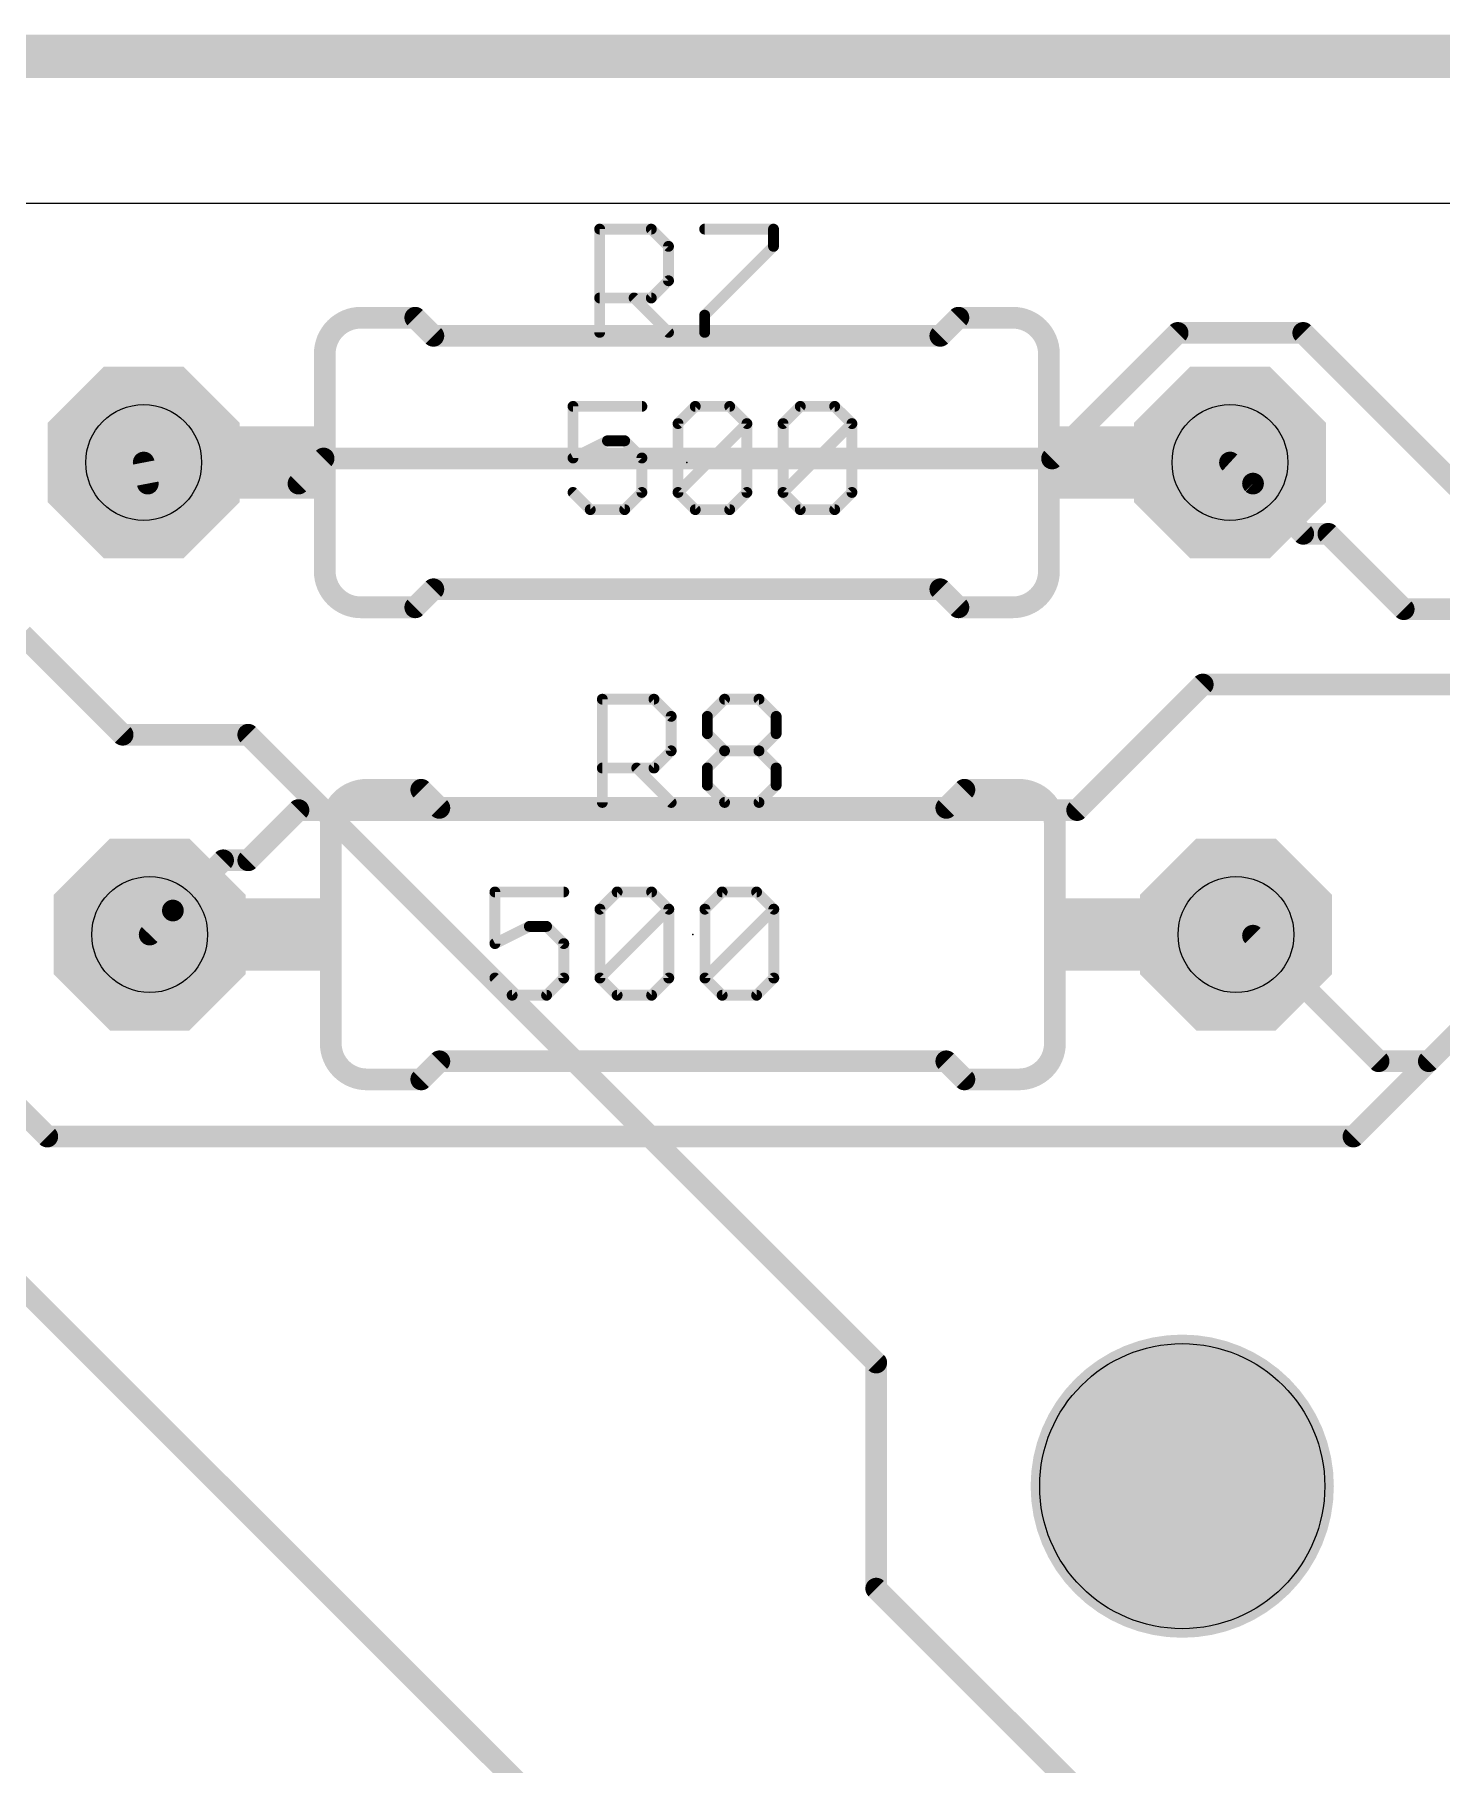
# Model space of a CAD drawing. Extents: x -2 to 96.5, y -1.1 to 19.2.
# Drawn here: x 12.95 to 22.82, y 7.05 to 19.18 of the extents above; entities that cross this region are included whole.
import ezdxf

# ---------------------------------------------------------------- set-up
doc = ezdxf.new("R2010")
doc.units = 0
for name, color, linetype in [('1', 14, 'CONTINUOUS'), ('16', 174, 'CONTINUOUS'), ('17', 94, 'CONTINUOUS'), ('20', 178, 'CONTINUOUS'), ('21', 251, 'CONTINUOUS'), ('23', 178, 'CONTINUOUS'), ('25', 251, 'CONTINUOUS'), ('29', 251, 'CONTINUOUS'), ('30', 251, 'CONTINUOUS'), ('44', 251, 'CONTINUOUS'), ('51', 251, 'CONTINUOUS')]:
    doc.layers.add(name, color=color, linetype=linetype)

# ---------------------------------------------------------------- blocks, each defined once
blk = doc.blocks.new('RECT')
blk.add_solid([(-0.5, -0.5), (0.5, -0.5), (-0.5, 0.5), (0.5, 0.5)])
blk = doc.blocks.new('OCTAGONP')
at = {"const_width": 0.5}
blk.add_lwpolyline([(-0.25, -0.1036), (-0.25, 0.1036), (-0.1036, 0.25), (0.1036, 0.25), (0.25, 0.1036), (0.25, -0.1036), (0.1036, -0.25), (-0.1036, -0.25), (-0.25, -0.1036), (-0.25, 0.1036)], dxfattribs=at)

msp = doc.modelspace()

# ---------------------------------------------------------------- linework, layer by layer
at = {"layer": '1'}
for points, const_width in [([(-1, 19.032), (96, 19.032)], 0.3048), ([(20.9678, 17.0914), (20.0868, 16.2104)], 0.1524), ([(21.8488, 17.0914), (20.9678, 17.0914)], 0.1524), ([(23.0822, 15.858), (21.8488, 17.0914)], 0.1524), ([(14.977, 16.2104), (14.8008, 16.0342)], 0.1524), ([(20.0868, 16.2104), (14.977, 16.2104)], 0.1524), ([(13.7436, 16.0342), (13.715, 16.182)], 0.1524), ([(21.4964, 16.0342), (21.335, 16.182)], 0.1524), ([(14.8008, 16.0342), (13.7436, 16.0342)], 0.1524), ([(21.8488, 15.6818), (21.4964, 16.0342)], 0.1524), ([(22.025, 15.6818), (21.8488, 15.6818)], 0.1524), ([(22.5536, 15.1532), (22.025, 15.6818)], 0.1524), ([(23.4346, 15.1532), (22.5536, 15.1532)], 0.1524), ([(13.5674, 14.2722), (12.8626, 14.977)], 0.1524), ([(14.4484, 14.2722), (13.5674, 14.2722)], 0.1524), ([(18.8534, 9.8672), (14.4484, 14.2722)], 0.1524), ([(21.4964, 12.8626), (21.377, 12.87)], 0.1524), ([(22.3774, 11.9816), (21.4964, 12.8626)], 0.1524), ([(23.6108, 12.8626), (22.7298, 11.9816)], 0.1524), ([(22.3774, 0.881), (10.7482, 12.5102)], 0.1524), ([(22.7298, 11.9816), (22.3774, 11.9816)], 0.1524), ([(18.8534, 8.2814), (18.8534, 9.8672)], 0.1524), ([(21.144, 5.9908), (18.8534, 8.2814)], 0.1524)]:
    msp.add_lwpolyline(points, dxfattribs=dict(at, const_width=const_width))
at = {"layer": '1', "const_width": 0.0762}
for points in [[(20.9678, 17.1295, 1), (20.9678, 17.0533)], [(20.9947, 17.0645, 1), (20.9409, 17.1183)], [(21.8757, 17.1183, 1), (21.8219, 17.0645)], [(21.8488, 17.0533, 1), (21.8488, 17.1295)], [(14.977, 16.2485, 1), (14.977, 16.1723)], [(15.0039, 16.1835, 1), (14.9501, 16.2373)], [(20.0599, 16.2373, 1), (20.1137, 16.1835)], [(20.0868, 16.1723, 1), (20.0868, 16.2485)], [(13.7524, 16.1892, 1), (13.6776, 16.1748)], [(21.3607, 16.2101, 1), (21.3093, 16.1539)], [(13.7436, 16.0723, 1), (13.7436, 15.9961)], [(13.7062, 16.027, 1), (13.781, 16.0414)], [(14.7739, 16.0611, 1), (14.8277, 16.0073)], [(14.8008, 15.9961, 1), (14.8008, 16.0723)], [(21.5233, 16.0611, 1), (21.4695, 16.0073)], [(21.4707, 16.0061, 1), (21.5221, 16.0623)], [(21.8488, 15.7199, 1), (21.8488, 15.6437)], [(21.8219, 15.6549, 1), (21.8757, 15.7087)], [(22.0519, 15.7087, 1), (21.9981, 15.6549)], [(22.025, 15.6437, 1), (22.025, 15.7199)], [(22.5536, 15.1913, 1), (22.5536, 15.1151)], [(22.5267, 15.1263, 1), (22.5805, 15.1801)], [(13.5674, 14.3103, 1), (13.5674, 14.2341)], [(13.5405, 14.2453, 1), (13.5943, 14.2991)], [(14.4753, 14.2991, 1), (14.4215, 14.2453)], [(14.4484, 14.2341, 1), (14.4484, 14.3103)], [(21.3794, 12.908, 1), (21.3746, 12.832)], [(21.5233, 12.8895, 1), (21.4695, 12.8357)], [(21.494, 12.8246, 1), (21.4988, 12.9006)], [(22.3774, 12.0197, 1), (22.3774, 11.9435)], [(22.3505, 11.9547, 1), (22.4043, 12.0085)], [(22.7029, 12.0085, 1), (22.7567, 11.9547)], [(22.7298, 11.9435, 1), (22.7298, 12.0197)], [(18.8915, 9.8672, 1), (18.8153, 9.8672)], [(18.8265, 9.8403, 1), (18.8803, 9.8941)], [(18.8153, 8.2814, 1), (18.8915, 8.2814)], [(18.8803, 8.3083, 1), (18.8265, 8.2545)]]:
    msp.add_lwpolyline(points, format="xyb", dxfattribs=at)
at = {"layer": '16'}
for points, const_width in [([(-1, 19.032), (96, 19.032)], 0.3048), ([(21.144, 14.6246), (20.263, 13.7436)], 0.1524), ([(22.906, 14.6246), (21.144, 14.6246)], 0.1524), ([(14.8008, 13.7436), (14.4484, 13.3912)], 0.1524), ([(20.263, 13.7436), (14.8008, 13.7436)], 0.1524), ([(14.2722, 13.3912), (13.9198, 13.0388)], 0.1524), ([(14.4484, 13.3912), (14.2722, 13.3912)], 0.1524), ([(13.9198, 13.0388), (13.757, 12.87)], 0.1524), ([(23.6108, 12.8626), (22.2012, 11.453)], 0.1524), ([(13.0388, 11.453), (12.334, 12.1578)], 0.1524), ([(22.2012, 11.453), (13.0388, 11.453)], 0.1524)]:
    msp.add_lwpolyline(points, dxfattribs=dict(at, const_width=const_width))
at = {"layer": '16', "const_width": 0.0762}
for points in [[(21.144, 14.6627, 1), (21.144, 14.5865)], [(21.1709, 14.5977, 1), (21.1171, 14.6515)], [(14.8008, 13.7817, 1), (14.8008, 13.7055)], [(14.8277, 13.7167, 1), (14.7739, 13.7705)], [(20.2361, 13.7705, 1), (20.2899, 13.7167)], [(20.263, 13.7055, 1), (20.263, 13.7817)], [(14.2722, 13.4293, 1), (14.2722, 13.3531)], [(14.2991, 13.3643, 1), (14.2453, 13.4181)], [(14.4215, 13.4181, 1), (14.4753, 13.3643)], [(14.4484, 13.3531, 1), (14.4484, 13.4293)], [(13.9472, 13.0124, 1), (13.8924, 13.0652)], [(13.8929, 13.0657, 1), (13.9467, 13.0119)], [(13.7296, 12.8964, 1), (13.7844, 12.8436)], [(13.0388, 11.4911, 1), (13.0388, 11.4149)], [(13.0119, 11.4261, 1), (13.0657, 11.4799)], [(22.1743, 11.4799, 1), (22.2281, 11.4261)], [(22.2012, 11.4149, 1), (22.2012, 11.4911)]]:
    msp.add_lwpolyline(points, format="xyb", dxfattribs=at)
at = {"layer": '20'}
msp.add_line((93, 18), (2, 18), dxfattribs=at)
msp.add_circle((21, 9), 1, dxfattribs=at)
at = {"layer": '21'}
for points, const_width in [([(15.239, 17.198, 0.4142), (14.985, 16.944)], 0.1524), ([(15.239, 17.2361, 1), (15.239, 17.1599)], 0.0762), ([(15.239, 17.1599, 1), (15.239, 17.2361)], 0.0762), ([(15.6469, 17.2249, 1), (15.5931, 17.1711)], 0.0762), ([(15.62, 17.1599, 1), (15.62, 17.2361)], 0.0762), ([(19.43, 17.2361, 1), (19.43, 17.1599)], 0.0762), ([(19.4569, 17.1711, 1), (19.4031, 17.2249)], 0.0762), ([(20.065, 16.944, 0.4142), (19.811, 17.198)], 0.1524), ([(19.811, 17.2361, 1), (19.811, 17.1599)], 0.0762), ([(19.811, 17.1599, 1), (19.811, 17.2361)], 0.0762), ([(15.747, 17.1091, 1), (15.747, 17.0329)], 0.0762), ([(15.7201, 17.0441, 1), (15.7739, 17.0979)], 0.0762), ([(19.2761, 17.0979, 1), (19.3299, 17.0441)], 0.0762), ([(19.303, 17.0329, 1), (19.303, 17.1091)], 0.0762), ([(15.0231, 16.944, 1), (14.9469, 16.944)], 0.0762), ([(20.1031, 16.944, 1), (20.0269, 16.944)], 0.0762), ([(14.9469, 16.944, 1), (15.0231, 16.944)], 0.0762), ([(20.0269, 16.944, 1), (20.1031, 16.944)], 0.0762), ([(14.985, 15.42, 0.4142), (15.239, 15.166)], 0.1524), ([(15.0231, 15.42, 1), (14.9469, 15.42)], 0.0762), ([(14.9469, 15.42, 1), (15.0231, 15.42)], 0.0762), ([(19.811, 15.166, 0.4142), (20.065, 15.42)], 0.1524), ([(20.1031, 15.42, 1), (20.0269, 15.42)], 0.0762), ([(20.0269, 15.42, 1), (20.1031, 15.42)], 0.0762), ([(15.747, 15.3311, 1), (15.747, 15.2549)], 0.0762), ([(15.7739, 15.2661, 1), (15.7201, 15.3199)], 0.0762), ([(19.3299, 15.3199, 1), (19.2761, 15.2661)], 0.0762), ([(19.303, 15.2549, 1), (19.303, 15.3311)], 0.0762), ([(15.239, 15.2041, 1), (15.239, 15.1279)], 0.0762), ([(15.239, 15.1279, 1), (15.239, 15.2041)], 0.0762), ([(15.5931, 15.1929, 1), (15.6469, 15.1391)], 0.0762), ([(15.62, 15.1279, 1), (15.62, 15.2041)], 0.0762), ([(19.43, 15.2041, 1), (19.43, 15.1279)], 0.0762), ([(19.4031, 15.1391, 1), (19.4569, 15.1929)], 0.0762), ([(19.811, 15.2041, 1), (19.811, 15.1279)], 0.0762), ([(19.811, 15.1279, 1), (19.811, 15.2041)], 0.0762), ([(15.281, 13.886, 0.4142), (15.027, 13.632)], 0.1524), ([(15.281, 13.9241, 1), (15.281, 13.8479)], 0.0762), ([(15.281, 13.8479, 1), (15.281, 13.9241)], 0.0762), ([(15.6889, 13.9129, 1), (15.6351, 13.8591)], 0.0762), ([(15.662, 13.8479, 1), (15.662, 13.9241)], 0.0762), ([(19.472, 13.9241, 1), (19.472, 13.8479)], 0.0762), ([(19.4989, 13.8591, 1), (19.4451, 13.9129)], 0.0762), ([(20.107, 13.632, 0.4142), (19.853, 13.886)], 0.1524), ([(19.853, 13.9241, 1), (19.853, 13.8479)], 0.0762), ([(19.853, 13.8479, 1), (19.853, 13.9241)], 0.0762), ([(15.789, 13.7971, 1), (15.789, 13.7209)], 0.0762), ([(15.7621, 13.7321, 1), (15.8159, 13.7859)], 0.0762), ([(19.3181, 13.7859, 1), (19.3719, 13.7321)], 0.0762), ([(19.345, 13.7209, 1), (19.345, 13.7971)], 0.0762), ([(15.0651, 13.632, 1), (14.9889, 13.632)], 0.0762), ([(14.9889, 13.632, 1), (15.0651, 13.632)], 0.0762), ([(20.1451, 13.632, 1), (20.0689, 13.632)], 0.0762), ([(20.0689, 13.632, 1), (20.1451, 13.632)], 0.0762), ([(15.027, 12.108, 0.4142), (15.281, 11.854)], 0.1524), ([(15.0651, 12.108, 1), (14.9889, 12.108)], 0.0762), ([(14.9889, 12.108, 1), (15.0651, 12.108)], 0.0762), ([(19.853, 11.854, 0.4142), (20.107, 12.108)], 0.1524), ([(20.1451, 12.108, 1), (20.0689, 12.108)], 0.0762), ([(20.0689, 12.108, 1), (20.1451, 12.108)], 0.0762), ([(15.789, 12.0191, 1), (15.789, 11.9429)], 0.0762), ([(15.8159, 11.9541, 1), (15.7621, 12.0079)], 0.0762), ([(19.3719, 12.0079, 1), (19.3181, 11.9541)], 0.0762), ([(19.345, 11.9429, 1), (19.345, 12.0191)], 0.0762), ([(15.281, 11.8921, 1), (15.281, 11.8159)], 0.0762), ([(15.281, 11.8159, 1), (15.281, 11.8921)], 0.0762), ([(15.6351, 11.8809, 1), (15.6889, 11.8271)], 0.0762), ([(15.662, 11.8159, 1), (15.662, 11.8921)], 0.0762), ([(19.472, 11.8921, 1), (19.472, 11.8159)], 0.0762), ([(19.4451, 11.8271, 1), (19.4989, 11.8809)], 0.0762), ([(19.853, 11.8921, 1), (19.853, 11.8159)], 0.0762), ([(19.853, 11.8159, 1), (19.853, 11.8921)], 0.0762)]:
    msp.add_lwpolyline(points, format="xyb", dxfattribs=dict(at, const_width=const_width))
at = {"layer": '21', "const_width": 0.1524}
for points in [[(15.239, 17.198), (15.62, 17.198)], [(15.747, 17.071), (15.62, 17.198)], [(19.303, 17.071), (19.43, 17.198)], [(19.811, 17.198), (19.43, 17.198)], [(19.303, 17.071), (15.747, 17.071)], [(14.985, 15.42), (14.985, 16.944)], [(20.065, 15.42), (20.065, 16.944)], [(15.747, 15.293), (15.62, 15.166)], [(19.303, 15.293), (15.747, 15.293)], [(19.303, 15.293), (19.43, 15.166)], [(15.239, 15.166), (15.62, 15.166)], [(19.811, 15.166), (19.43, 15.166)], [(15.281, 13.886), (15.662, 13.886)], [(15.789, 13.759), (15.662, 13.886)], [(19.345, 13.759), (19.472, 13.886)], [(19.853, 13.886), (19.472, 13.886)], [(19.345, 13.759), (15.789, 13.759)], [(15.027, 12.108), (15.027, 13.632)], [(20.107, 12.108), (20.107, 13.632)], [(15.789, 11.981), (15.662, 11.854)], [(19.345, 11.981), (15.789, 11.981)], [(19.345, 11.981), (19.472, 11.854)], [(15.281, 11.854), (15.662, 11.854)], [(19.853, 11.854), (19.472, 11.854)]]:
    msp.add_lwpolyline(points, dxfattribs=at)
at = {"layer": '23'}
for p in [(17.525, 16.182), (17.567, 12.87)]:
    msp.add_point(p, dxfattribs=at)
at = {"layer": '25', "const_width": 0.0762}
for points in [[(16.9134, 17.0951), (16.9134, 17.8195)], [(16.9134, 17.8195), (17.2757, 17.8195)], [(17.2757, 17.8195), (17.3964, 17.6988)], [(17.6501, 17.8195), (18.133, 17.8195)], [(18.133, 17.8195), (18.133, 17.6988)], [(17.3964, 17.6988), (17.3964, 17.4573)], [(18.133, 17.6988), (17.6501, 17.2158)], [(17.3964, 17.4573), (17.2757, 17.3366)], [(17.2757, 17.3366), (16.9134, 17.3366)], [(17.1549, 17.3366), (17.3964, 17.0951)], [(17.6501, 17.2158), (17.6501, 17.0951)], [(17.2096, 16.5759), (16.7267, 16.5759)], [(16.7267, 16.5759), (16.7267, 16.2137)], [(17.4633, 16.4552), (17.5841, 16.5759)], [(17.5841, 16.5759), (17.8255, 16.5759)], [(17.8255, 16.5759), (17.9463, 16.4552)], [(18.2, 16.4552), (18.3207, 16.5759)], [(18.3207, 16.5759), (18.5622, 16.5759)], [(18.5622, 16.5759), (18.6829, 16.4552)], [(17.4633, 15.9722), (17.4633, 16.4552)], [(17.4633, 15.9722), (17.9463, 16.4552)], [(17.9463, 16.4552), (17.9463, 15.9722)], [(18.2, 15.9722), (18.2, 16.4552)], [(18.2, 15.9722), (18.6829, 16.4552)], [(18.6829, 16.4552), (18.6829, 15.9722)], [(16.7267, 16.2137), (16.9682, 16.3344)], [(16.9682, 16.3344), (17.0889, 16.3344)], [(17.0889, 16.3344), (17.2096, 16.2137)], [(17.2096, 16.2137), (17.2096, 15.9722)], [(16.8474, 15.8515), (16.7267, 15.9722)], [(17.2096, 15.9722), (17.0889, 15.8515)], [(17.5841, 15.8515), (17.4633, 15.9722)], [(17.9463, 15.9722), (17.8255, 15.8515)], [(18.3207, 15.8515), (18.2, 15.9722)], [(18.6829, 15.9722), (18.5622, 15.8515)], [(17.0889, 15.8515), (16.8474, 15.8515)], [(17.8255, 15.8515), (17.5841, 15.8515)], [(18.5622, 15.8515), (18.3207, 15.8515)], [(16.9322, 13.7971), (16.9322, 14.5215)], [(16.9322, 14.5215), (17.2945, 14.5215)], [(17.2945, 14.5215), (17.4152, 14.4008)], [(17.6689, 14.4008), (17.7896, 14.5215)], [(17.7896, 14.5215), (18.0311, 14.5215)], [(18.0311, 14.5215), (18.1518, 14.4008)], [(17.4152, 14.4008), (17.4152, 14.1593)], [(17.6689, 14.28), (17.6689, 14.4008)], [(18.1518, 14.4008), (18.1518, 14.28)], [(17.7896, 14.1593), (17.6689, 14.28)], [(18.1518, 14.28), (18.0311, 14.1593)], [(17.4152, 14.1593), (17.2945, 14.0386)], [(17.6689, 14.0386), (17.7896, 14.1593)], [(17.7896, 14.1593), (18.0311, 14.1593)], [(18.0311, 14.1593), (18.1518, 14.0386)], [(17.2945, 14.0386), (16.9322, 14.0386)], [(17.1737, 14.0386), (17.4152, 13.7971)], [(17.6689, 13.9178), (17.6689, 14.0386)], [(18.1518, 14.0386), (18.1518, 13.9178)], [(17.7896, 13.7971), (17.6689, 13.9178)], [(18.1518, 13.9178), (18.0311, 13.7971)], [(18.0311, 13.7971), (17.7896, 13.7971)], [(16.6618, 13.1689), (16.1788, 13.1689)], [(16.1788, 13.1689), (16.1788, 12.8067)], [(16.9154, 13.0482), (17.0362, 13.1689)], [(17.0362, 13.1689), (17.2777, 13.1689)], [(17.2777, 13.1689), (17.3984, 13.0482)], [(17.6521, 13.0482), (17.7728, 13.1689)], [(17.7728, 13.1689), (18.0143, 13.1689)], [(18.0143, 13.1689), (18.135, 13.0482)], [(16.9154, 12.5652), (16.9154, 13.0482)], [(16.9154, 12.5652), (17.3984, 13.0482)], [(17.3984, 13.0482), (17.3984, 12.5652)], [(17.6521, 12.5652), (17.6521, 13.0482)], [(17.6521, 12.5652), (18.135, 13.0482)], [(18.135, 13.0482), (18.135, 12.5652)], [(16.1788, 12.8067), (16.4203, 12.9274)], [(16.4203, 12.9274), (16.541, 12.9274)], [(16.541, 12.9274), (16.6618, 12.8067)], [(16.6618, 12.8067), (16.6618, 12.5652)], [(16.2995, 12.4445), (16.1788, 12.5652)], [(16.6618, 12.5652), (16.541, 12.4445)], [(17.0362, 12.4445), (16.9154, 12.5652)], [(17.3984, 12.5652), (17.2777, 12.4445)], [(17.7728, 12.4445), (17.6521, 12.5652)], [(18.135, 12.5652), (18.0143, 12.4445)], [(16.541, 12.4445), (16.2995, 12.4445)], [(17.2777, 12.4445), (17.0362, 12.4445)], [(18.0143, 12.4445), (17.7728, 12.4445)]]:
    msp.add_lwpolyline(points, dxfattribs=at)
at = {"layer": '25', "const_width": 0.0381}
for points in [[(16.9134, 17.8386, 1), (16.9134, 17.8005)], [(16.9325, 17.8195, 1), (16.8944, 17.8195)], [(17.2891, 17.833, 1), (17.2622, 17.806)], [(17.2757, 17.8005, 1), (17.2757, 17.8386)], [(17.6501, 17.8386, 1), (17.6501, 17.8005)], [(18.1521, 17.8195, 1), (18.114, 17.8195)], [(18.133, 17.8005, 1), (18.133, 17.8386)], [(17.4154, 17.6988, 1), (17.3773, 17.6988)], [(17.3829, 17.6853, 1), (17.4099, 17.7123)], [(18.1465, 17.6853, 1), (18.1195, 17.7123)], [(18.114, 17.6988, 1), (18.1521, 17.6988)], [(17.4099, 17.4438, 1), (17.3829, 17.4708)], [(16.9134, 17.3556, 1), (16.9134, 17.3175)], [(17.1684, 17.35, 1), (17.1414, 17.3231)], [(17.2622, 17.35, 1), (17.2891, 17.3231)], [(17.2757, 17.3175, 1), (17.2757, 17.3556)], [(17.3773, 17.4573, 1), (17.4154, 17.4573)], [(17.6691, 17.2158, 1), (17.631, 17.2158)], [(17.6366, 17.2293, 1), (17.6635, 17.2024)], [(16.8944, 17.0951, 1), (16.9325, 17.0951)], [(17.3829, 17.0816, 1), (17.4099, 17.1086)], [(17.631, 17.0951, 1), (17.6691, 17.0951)], [(16.7267, 16.595, 1), (16.7267, 16.5569)], [(16.7458, 16.5759, 1), (16.7077, 16.5759)], [(17.2096, 16.5569, 1), (17.2096, 16.595)], [(17.5841, 16.595, 1), (17.5841, 16.5569)], [(17.5975, 16.5624, 1), (17.5706, 16.5894)], [(17.839, 16.5894, 1), (17.8121, 16.5624)], [(17.8255, 16.5569, 1), (17.8255, 16.595)], [(18.3207, 16.595, 1), (18.3207, 16.5569)], [(18.3342, 16.5624, 1), (18.3072, 16.5894)], [(18.5756, 16.5894, 1), (18.5487, 16.5624)], [(18.5622, 16.5569, 1), (18.5622, 16.595)], [(17.4824, 16.4552, 1), (17.4443, 16.4552)], [(17.4499, 16.4687, 1), (17.4768, 16.4417)], [(17.9653, 16.4552, 1), (17.9272, 16.4552)], [(17.9597, 16.4417, 1), (17.9328, 16.4687)], [(17.9328, 16.4417, 1), (17.9597, 16.4687)], [(18.1865, 16.4687, 1), (18.2134, 16.4417)], [(18.219, 16.4552, 1), (18.1809, 16.4552)], [(18.702, 16.4552, 1), (18.6639, 16.4552)], [(18.6964, 16.4417, 1), (18.6694, 16.4687)], [(18.6694, 16.4417, 1), (18.6964, 16.4687)], [(16.9682, 16.3535, 1), (16.9682, 16.3154)], [(16.9767, 16.3174, 1), (16.9597, 16.3515)], [(17.1024, 16.3479, 1), (17.0754, 16.321)], [(17.0889, 16.3154, 1), (17.0889, 16.3535)], [(16.7182, 16.2307, 1), (16.7352, 16.1967)], [(16.7077, 16.2137, 1), (16.7458, 16.2137)], [(17.2287, 16.2137, 1), (17.1906, 16.2137)], [(17.1962, 16.2002, 1), (17.2231, 16.2272)], [(16.7402, 15.9857, 1), (16.7132, 15.9588)], [(17.1906, 15.9722, 1), (17.2287, 15.9722)], [(17.2231, 15.9588, 1), (17.1962, 15.9857)], [(17.4443, 15.9722, 1), (17.4824, 15.9722)], [(17.4768, 15.9857, 1), (17.4499, 15.9588)], [(17.4499, 15.9857, 1), (17.4768, 15.9588)], [(17.9272, 15.9722, 1), (17.9653, 15.9722)], [(17.9597, 15.9588, 1), (17.9328, 15.9857)], [(18.2134, 15.9857, 1), (18.1865, 15.9588)], [(18.1865, 15.9857, 1), (18.2134, 15.9588)], [(18.1809, 15.9722, 1), (18.219, 15.9722)], [(18.6639, 15.9722, 1), (18.702, 15.9722)], [(18.6964, 15.9588, 1), (18.6694, 15.9857)], [(16.8474, 15.8706, 1), (16.8474, 15.8325)], [(16.834, 15.838, 1), (16.8609, 15.865)], [(17.0754, 15.865, 1), (17.1024, 15.838)], [(17.0889, 15.8325, 1), (17.0889, 15.8706)], [(17.5841, 15.8706, 1), (17.5841, 15.8325)], [(17.5706, 15.838, 1), (17.5975, 15.865)], [(17.8121, 15.865, 1), (17.839, 15.838)], [(17.8255, 15.8325, 1), (17.8255, 15.8706)], [(18.3207, 15.8706, 1), (18.3207, 15.8325)], [(18.3072, 15.838, 1), (18.3342, 15.865)], [(18.5487, 15.865, 1), (18.5756, 15.838)], [(18.5622, 15.8325, 1), (18.5622, 15.8706)], [(16.9513, 14.5215, 1), (16.9132, 14.5215)], [(16.9322, 14.5406, 1), (16.9322, 14.5025)], [(17.3079, 14.535, 1), (17.281, 14.508)], [(17.2945, 14.5025, 1), (17.2945, 14.5406)], [(17.7896, 14.5406, 1), (17.7896, 14.5025)], [(17.8031, 14.508, 1), (17.7761, 14.535)], [(18.0446, 14.535, 1), (18.0176, 14.508)], [(18.0311, 14.5025, 1), (18.0311, 14.5406)], [(17.4342, 14.4008, 1), (17.3961, 14.4008)], [(17.4017, 14.3873, 1), (17.4287, 14.4143)], [(17.6879, 14.4008, 1), (17.6498, 14.4008)], [(17.6554, 14.4143, 1), (17.6823, 14.3873)], [(18.1709, 14.4008, 1), (18.1328, 14.4008)], [(18.1383, 14.3873, 1), (18.1653, 14.4143)], [(17.6498, 14.28, 1), (17.6879, 14.28)], [(17.6823, 14.2935, 1), (17.6554, 14.2666)], [(18.1328, 14.28, 1), (18.1709, 14.28)], [(18.1653, 14.2666, 1), (18.1383, 14.2935)], [(17.3961, 14.1593, 1), (17.4342, 14.1593)], [(17.4287, 14.1458, 1), (17.4017, 14.1728)], [(17.7896, 14.1784, 1), (17.7896, 14.1403)], [(17.8031, 14.1458, 1), (17.7761, 14.1728)], [(17.7761, 14.1458, 1), (17.8031, 14.1728)], [(18.0446, 14.1728, 1), (18.0176, 14.1458)], [(18.0176, 14.1728, 1), (18.0446, 14.1458)], [(18.0311, 14.1403, 1), (18.0311, 14.1784)], [(16.9322, 14.0576, 1), (16.9322, 14.0195)], [(17.1872, 14.052, 1), (17.1602, 14.0251)], [(17.281, 14.052, 1), (17.3079, 14.0251)], [(17.2945, 14.0195, 1), (17.2945, 14.0576)], [(17.6879, 14.0386, 1), (17.6498, 14.0386)], [(17.6554, 14.052, 1), (17.6823, 14.0251)], [(18.1709, 14.0386, 1), (18.1328, 14.0386)], [(18.1383, 14.0251, 1), (18.1653, 14.052)], [(17.6498, 13.9178, 1), (17.6879, 13.9178)], [(17.6823, 13.9313, 1), (17.6554, 13.9044)], [(18.1328, 13.9178, 1), (18.1709, 13.9178)], [(18.1653, 13.9044, 1), (18.1383, 13.9313)], [(16.9132, 13.7971, 1), (16.9513, 13.7971)], [(17.4017, 13.7836, 1), (17.4287, 13.8106)], [(17.7896, 13.8162, 1), (17.7896, 13.7781)], [(17.7761, 13.7836, 1), (17.8031, 13.8106)], [(18.0176, 13.8106, 1), (18.0446, 13.7836)], [(18.0311, 13.7781, 1), (18.0311, 13.8162)], [(16.1788, 13.188, 1), (16.1788, 13.1499)], [(16.1979, 13.1689, 1), (16.1598, 13.1689)], [(16.6618, 13.1499, 1), (16.6618, 13.188)], [(17.0362, 13.188, 1), (17.0362, 13.1499)], [(17.0496, 13.1554, 1), (17.0227, 13.1824)], [(17.2911, 13.1824, 1), (17.2642, 13.1554)], [(17.2777, 13.1499, 1), (17.2777, 13.188)], [(17.7728, 13.188, 1), (17.7728, 13.1499)], [(17.7863, 13.1554, 1), (17.7593, 13.1824)], [(18.0277, 13.1824, 1), (18.0008, 13.1554)], [(18.0143, 13.1499, 1), (18.0143, 13.188)], [(16.9345, 13.0482, 1), (16.8964, 13.0482)], [(16.902, 13.0617, 1), (16.9289, 13.0347)], [(17.4174, 13.0482, 1), (17.3793, 13.0482)], [(17.4119, 13.0347, 1), (17.3849, 13.0617)], [(17.3849, 13.0347, 1), (17.4119, 13.0617)], [(17.6711, 13.0482, 1), (17.633, 13.0482)], [(17.6386, 13.0617, 1), (17.6655, 13.0347)], [(18.1541, 13.0482, 1), (18.116, 13.0482)], [(18.1485, 13.0347, 1), (18.1215, 13.0617)], [(18.1215, 13.0347, 1), (18.1485, 13.0617)], [(16.4203, 12.9465, 1), (16.4203, 12.9084)], [(16.4288, 12.9104, 1), (16.4118, 12.9445)], [(16.5545, 12.9409, 1), (16.5276, 12.914)], [(16.541, 12.9084, 1), (16.541, 12.9465)], [(16.1703, 12.8237, 1), (16.1873, 12.7897)], [(16.1598, 12.8067, 1), (16.1979, 12.8067)], [(16.6808, 12.8067, 1), (16.6427, 12.8067)], [(16.6483, 12.7932, 1), (16.6752, 12.8202)], [(16.1923, 12.5787, 1), (16.1653, 12.5518)], [(16.6427, 12.5652, 1), (16.6808, 12.5652)], [(16.6752, 12.5518, 1), (16.6483, 12.5787)], [(16.8964, 12.5652, 1), (16.9345, 12.5652)], [(16.9289, 12.5787, 1), (16.902, 12.5518)], [(16.902, 12.5787, 1), (16.9289, 12.5518)], [(17.3793, 12.5652, 1), (17.4174, 12.5652)], [(17.4119, 12.5518, 1), (17.3849, 12.5787)], [(17.633, 12.5652, 1), (17.6711, 12.5652)], [(17.6655, 12.5787, 1), (17.6386, 12.5518)], [(17.6386, 12.5787, 1), (17.6655, 12.5518)], [(18.116, 12.5652, 1), (18.1541, 12.5652)], [(18.1485, 12.5518, 1), (18.1215, 12.5787)], [(16.2995, 12.4636, 1), (16.2995, 12.4255)], [(16.2861, 12.431, 1), (16.313, 12.458)], [(16.5276, 12.458, 1), (16.5545, 12.431)], [(16.541, 12.4255, 1), (16.541, 12.4636)], [(17.0362, 12.4636, 1), (17.0362, 12.4255)], [(17.0227, 12.431, 1), (17.0496, 12.458)], [(17.2642, 12.458, 1), (17.2911, 12.431)], [(17.2777, 12.4255, 1), (17.2777, 12.4636)], [(17.7728, 12.4636, 1), (17.7728, 12.4255)], [(17.7593, 12.431, 1), (17.7863, 12.458)], [(18.0008, 12.458, 1), (18.0277, 12.431)], [(18.0143, 12.4255, 1), (18.0143, 12.4636)]]:
    msp.add_lwpolyline(points, format="xyb", dxfattribs=at)
at = {"layer": '29', "const_width": 1.0635}
msp.add_lwpolyline([(21, 8.4682, 1), (21, 9.5318, 1), (21, 8.4682)], format="xyb", dxfattribs=at)
at = {"layer": '30', "const_width": 1.0635}
msp.add_lwpolyline([(21, 8.4682, 1), (21, 9.5318, 1), (21, 8.4682)], format="xyb", dxfattribs=at)
at = {"layer": '44'}
for centre in [(13.715, 16.182), (21.335, 16.182), (13.757, 12.87), (21.377, 12.87)]:
    msp.add_circle(centre, 0.4064, dxfattribs=at)
at = {"layer": '51', "const_width": 0.508}
for points in [[(13.715, 16.182), (14.604, 16.182)], [(21.335, 16.182), (20.446, 16.182)], [(13.757, 12.87), (14.646, 12.87)], [(21.377, 12.87), (20.488, 12.87)]]:
    msp.add_lwpolyline(points, dxfattribs=at)
at = {"layer": '51', "const_width": 0.254}
for points in [[(13.715, 16.309, 1), (13.715, 16.055)], [(14.604, 16.055, 1), (14.604, 16.309)], [(20.446, 16.309, 1), (20.446, 16.055)], [(21.335, 16.055, 1), (21.335, 16.309)], [(13.757, 12.997, 1), (13.757, 12.743)], [(14.646, 12.743, 1), (14.646, 12.997)], [(20.488, 12.997, 1), (20.488, 12.743)], [(21.377, 12.743, 1), (21.377, 12.997)]]:
    msp.add_lwpolyline(points, format="xyb", dxfattribs=at)

# ---------------------------------------------------------------- block references
at = {"layer": '17', "xscale": 1.2192, "yscale": 1.2192}
for p in [(13.715, 16.182), (13.715, 16.182), (21.335, 16.182), (21.335, 16.182), (13.757, 12.87), (13.757, 12.87), (21.377, 12.87), (21.377, 12.87)]:
    msp.add_blockref('OCTAGONP', p, dxfattribs=at)
at = {"layer": '21', "xscale": 0.381, "yscale": 0.508}
for p in [(14.7945, 16.182), (20.2555, 16.182), (14.8365, 12.87), (20.2975, 12.87)]:
    msp.add_blockref('RECT', p, dxfattribs=at)
at = {"layer": '29', "xscale": 1.3462, "yscale": 1.3462}
for p in [(13.715, 16.182), (21.335, 16.182), (13.757, 12.87), (21.377, 12.87)]:
    msp.add_blockref('OCTAGONP', p, dxfattribs=at)
at = {"layer": '30', "xscale": 1.3462, "yscale": 1.3462}
for p in [(13.715, 16.182), (21.335, 16.182), (13.757, 12.87), (21.377, 12.87)]:
    msp.add_blockref('OCTAGONP', p, dxfattribs=at)

doc.saveas('drawing.dxf')
